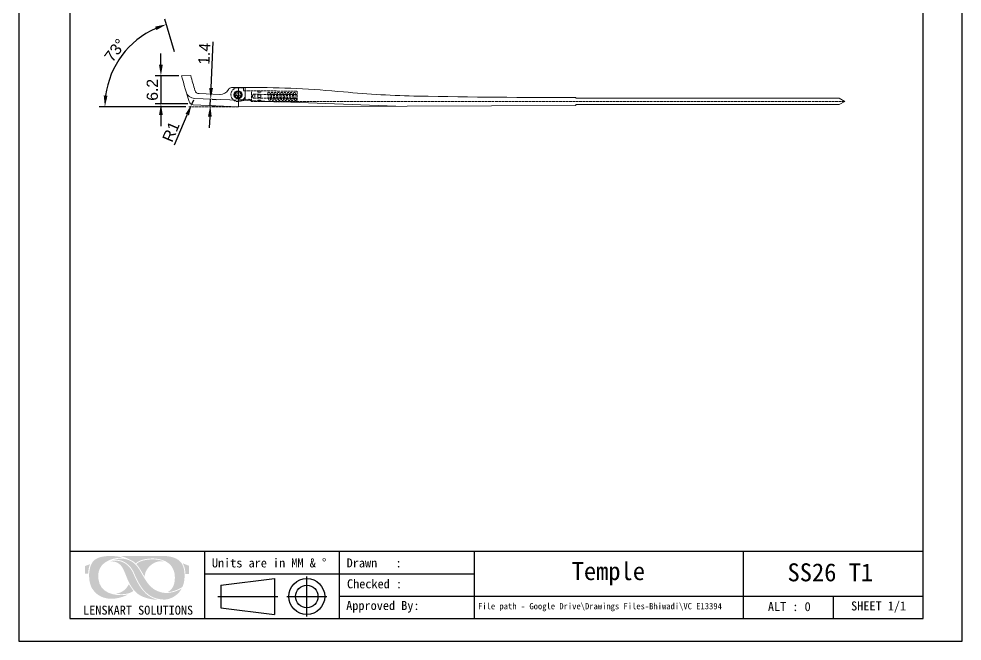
# Model space of a CAD drawing. Header units: millimetres. Extents: x 3697 to 3907, y 1275 to 1572.
# Drawn here: x 3696.9 to 3906.9, y 1275.4 to 1413.8 of the extents above; entities that cross this region are included whole.
import ezdxf

# ---------------------------------------------------------------- set-up
doc = ezdxf.new("R2010")
doc.units = ezdxf.units.MM
doc.linetypes.add('ACAD_ISO02W100', pattern=[15, 12, -3])
doc.layers.add('图框-线条', color=7, linetype='Continuous')
doc.layers.add('绘图层', color=7, linetype='Continuous', lineweight=15)
doc.styles.get("Standard").update_dxf_attribs({"font": 'arial.ttf'})
doc.styles.add('宋体', font='SimSun.ttf')
doc.styles.add('样式 1', font='romant.shx')
doc.dimstyles.new('ISO-25', dxfattribs={"dimtxt": 2.5, "dimasz": 2.5, "dimexe": 1.25, "dimexo": 0.625, "dimtad": 1, "dimtxsty": 'Standard', "dimcen": 2.5, "dimadec": 0, "dimazin": 0, "dimtfac": 1, "dimtmove": 0, "dimatfit": 3, "dimfxl": 1, "dimarcsym": 0})
doc.dimstyles.new('ISO-25$0', dxfattribs={"dimtxt": 2.5, "dimasz": 2.5, "dimexe": 0.5, "dimexo": 1, "dimgap": 1, "dimtad": 0, "dimtih": 1, "dimtoh": 1, "dimdec": 1, "dimzin": 10, "dimdsep": 46, "dimlunit": 6, "dimtxsty": '样式 1', "dimcen": 0, "dimclrd": 256, "dimclre": 256, "dimclrt": 7, "dimazin": 0, "dimtfac": 1, "dimtdec": 1, "dimtofl": 0, "dimtmove": 0, "dimatfit": 0, "dimfxl": 1, "dimtolj": 1, "dimtzin": 10, "dimarcsym": 0})

# ---------------------------------------------------------------- blocks, each defined once
blk = doc.blocks.new('*D40')
at = {"color": 0, "lineweight": -2, "transparency": 16777216}
for p, q in [((3739.69, 1398.43), (3740.16, 1408.72)), ((3739.51, 1394.53), (3739.58, 1395.94)), ((3739.86, 1394.52), (3740.76, 1394.48)), ((3739.92, 1395.92), (3740.83, 1395.88)), ((3739.4, 1392.04), (3739.29, 1389.54))]:
    blk.add_line(p, q, dxfattribs=at)
at = {"color": 0, "transparency": 16777216}
for points in [[(3739.27, 1398.45), (3740.11, 1398.41), (3739.58, 1395.94)], [(3738.98, 1392.05), (3739.82, 1392.02), (3739.51, 1394.53)]]:
    blk.add_solid(points, dxfattribs=at)
at = {"layer": 'Defpoints', "color": 0, "transparency": 16777216}
for p in [(3739.23, 1394.55), (3739.3, 1395.95), (3739.51, 1394.53)]:
    blk.add_point(p, dxfattribs=at)
at = {"color": 0, "transparency": 16777216, "insert": (3738.16, 1406.04), "char_height": 2.5, "attachment_point": 5, "rotation": 87.3875}
blk.add_mtext('\\A1;1.4', dxfattribs=at)
blk = doc.blocks.new('*D55')
at = {"color": 0, "lineweight": -2, "transparency": 16777216}
for p, q in [((3728.51, 1403.62), (3728.51, 1406.12)), ((3732.48, 1401.12), (3727.26, 1401.12)), ((3728.51, 1401.12), (3728.51, 1394.91)), ((3734.51, 1394.91), (3727.26, 1394.91)), ((3728.51, 1392.41), (3728.51, 1389.91))]:
    blk.add_line(p, q, dxfattribs=at)
at = {"color": 0, "transparency": 16777216}
for points in [[(3728.09, 1403.62), (3728.93, 1403.62), (3728.51, 1401.12)], [(3728.09, 1392.41), (3728.93, 1392.41), (3728.51, 1394.91)]]:
    blk.add_solid(points, dxfattribs=at)
at = {"layer": 'Defpoints', "color": 0, "transparency": 16777216}
for p in [(3733.11, 1401.12), (3728.51, 1394.91), (3735.13, 1394.91)]:
    blk.add_point(p, dxfattribs=at)
at = {"color": 0, "transparency": 16777216, "insert": (3726.61, 1398.02), "char_height": 2.5, "attachment_point": 5, "rotation": 90}
blk.add_mtext('\\A1;6.2', dxfattribs=at)
blk = doc.blocks.new('*D56')
at = {"color": 0, "lineweight": -2, "transparency": 16777216}
for p, q in [((3731.51, 1406.49), (3729.35, 1413.77)), ((3734.08, 1394.25), (3714.79, 1394.25))]:
    blk.add_line(p, q, dxfattribs=at)
blk.add_arc((3735.15, 1394.25), 19.11, 114.0465, 172.5002, dxfattribs=at)
at = {"color": 0, "transparency": 16777216}
for points in [[(3727.22, 1412.09), (3727.51, 1411.31), (3729.71, 1412.57)], [(3716.62, 1396.71), (3715.78, 1396.77), (3716.04, 1394.25)]]:
    blk.add_solid(points, dxfattribs=at)
at = {"layer": 'Defpoints', "color": 0, "transparency": 16777216}
for p in [(3722.6, 1408.66), (3731.69, 1405.89), (3733.11, 1401.12), (3734.71, 1394.25), (3745.75, 1394.25)]:
    blk.add_point(p, dxfattribs=at)
at = {"color": 0, "transparency": 16777216, "insert": (3718.31, 1406.81), "char_height": 2.5, "attachment_point": 5, "rotation": 53.2733}
blk.add_mtext('73°', dxfattribs=at)
blk = doc.blocks.new('*D38')
at = {"color": 0, "lineweight": -2, "transparency": 16777216}
for p, q in [((3735.74, 1395.71), (3735.35, 1394.79)), ((3731.52, 1385.77), (3734.37, 1392.49))]:
    blk.add_line(p, q, dxfattribs=at)
at = {"color": 0, "transparency": 16777216}
blk.add_solid([(3733.99, 1392.65), (3734.76, 1392.32), (3735.35, 1394.79)], dxfattribs=at)
at = {"layer": 'Defpoints', "color": 0, "transparency": 16777216}
for p in [(3735.35, 1394.79), (3735.74, 1395.71)]:
    blk.add_point(p, dxfattribs=at)
at = {"color": 0, "transparency": 16777216, "insert": (3730.73, 1388.71), "char_height": 2.5, "attachment_point": 5, "rotation": 66.948}
blk.add_mtext('R1', dxfattribs=at)
blk = doc.blocks.new('NLKNWLO')
at = {"color": 251, "linetype": 'ACAD_ISO02W100', "lineweight": 13, "ltscale": 0.05}
for p, q in [((2895.36, -1243.8), (2894.12, -1243.8)), ((2895.36, -1243.8), (2895.36, -1244.46)), ((2895.36, -1244.46), (2907.31, -1244.46)), ((2897.14, -1246.84), (2897.14, -1244.46)), ((2897.59, -1245.23), (2897.27, -1245.64)), ((2897.59, -1245.23), (2907.31, -1245.23)), ((2897.89, -1245.23), (2897.89, -1246.07)), ((2898.54, -1244.46), (2898.54, -1244.75)), ((2898.54, -1244.75), (2899.18, -1244.75)), ((2898.54, -1245.23), (2898.54, -1246.07)), ((2899.18, -1244.46), (2899.18, -1244.75)), ((2899.18, -1245.23), (2899.18, -1246.07)), ((2901.46, -1244.98), (2901.27, -1245.64)), ((2902.19, -1244.98), (2901.98, -1245.72)), ((2902.91, -1244.98), (2902.72, -1245.66)), ((2903.63, -1244.96), (2903.43, -1245.64)), ((2904.34, -1245.01), (2904.15, -1245.66)), ((2905.08, -1244.98), (2904.89, -1245.65)), ((2905.76, -1245.01), (2905.6, -1245.61)), ((2906.49, -1245.1), (2906.33, -1245.67)), ((2907.31, -1244.46), (2907.31, -1246.84)), ((2894.43, -1246.87), (2896.5, -1246.37)), ((2896.89, -1246.51), (2897.14, -1246.84)), ((2907.31, -1246.84), (2897.14, -1246.84)), ((2897.27, -1245.64), (2897.59, -1246.07)), ((2897.59, -1246.07), (2907.31, -1246.07)), ((2898.54, -1245.36), (2899.18, -1245.36)), ((2898.54, -1245.94), (2899.18, -1245.94)), ((2898.54, -1246.56), (2898.54, -1246.84)), ((2898.54, -1246.56), (2899.18, -1246.56)), ((2899.18, -1246.56), (2899.18, -1246.84)), ((2901.56, -1245.65), (2901.37, -1246.32)), ((2902.3, -1245.66), (2902.08, -1246.4)), ((2903.01, -1245.65), (2902.82, -1246.34)), ((2903.73, -1245.64), (2903.54, -1246.32)), ((2904.44, -1245.69), (2904.26, -1246.34)), ((2905.13, -1245.83), (2904.94, -1246.5)), ((2905.87, -1245.68), (2905.7, -1246.29)), ((2906.6, -1245.77), (2906.44, -1246.34))]:
    blk.add_line(p, q, dxfattribs=at)
for points in [[(2900.96, -1246.37, 0.905334), (2901.38, -1246.35, 0.049685), (2901.38, -1246.35), (2901.15, -1244.86, 0.111512), (2901.15, -1244.85, 0.738957), (2900.75, -1244.98)], [(2901.67, -1246.37, 0.905334), (2902.09, -1246.35, 0.049685), (2902.09, -1246.35), (2901.86, -1244.86, 0.111512), (2901.86, -1244.85, 0.738957), (2901.46, -1244.98)], [(2902.4, -1246.37, 0.905334), (2902.82, -1246.35, 0.049685), (2902.82, -1246.35), (2902.59, -1244.86, 0.111512), (2902.59, -1244.85, 0.738957), (2902.19, -1244.98)], [(2903.12, -1246.37, 0.905334), (2903.54, -1246.35, 0.049685), (2903.54, -1246.35), (2903.31, -1244.86, 0.111512), (2903.31, -1244.85, 0.738957), (2902.91, -1244.98)], [(2903.84, -1246.37, 0.905334), (2904.26, -1246.35, 0.049685), (2904.26, -1246.35), (2904.03, -1244.86, 0.111512), (2904.03, -1244.85, 0.738957), (2903.63, -1244.98)], [(2904.54, -1246.37, 0.905334), (2904.96, -1246.35, 0.049685), (2904.96, -1246.35), (2904.73, -1244.86, 0.111512), (2904.73, -1244.85, 0.738957), (2904.33, -1244.98)], [(2905.29, -1246.37, 0.905334), (2905.71, -1246.35, 0.049685), (2905.71, -1246.35), (2905.48, -1244.86, 0.111512), (2905.48, -1244.85, 0.738957), (2905.08, -1244.98)], [(2905.97, -1246.37, 0.905334), (2906.39, -1246.35, 0.049685), (2906.39, -1246.35), (2906.17, -1244.86, 0.111512), (2906.16, -1244.85, 0.738957), (2905.76, -1244.98)], [(2906.69, -1246.37, 0.905334), (2907.11, -1246.35, 0.049685), (2907.11, -1246.35), (2906.88, -1244.86, 0.111512), (2906.88, -1244.85, 0.738957), (2906.48, -1244.98)]]:
    blk.add_lwpolyline(points, format="xyb", close=True, dxfattribs=at)
blk.add_circle((2894.12, -1245.37), 0.701, dxfattribs=at)
for centre, radius, start, end in [((2894.1, -1245.35), 1.55, 89.2792, 282.1734), ((2896.59, -1246.75), 0.384, 37.0832, 103.4897)]:
    blk.add_arc(centre, radius, start, end, dxfattribs=at)

msp = doc.modelspace()

# ---------------------------------------------------------------- hatches: boundary and pattern name
at = {"layer": '图框-线条', "lineweight": 0, "ltscale": 0.1}
h = msp.add_hatch(color=252, dxfattribs=at)
edge = h.paths.add_edge_path()
edge.add_spline(control_points=[(3711.59, 1292.06), (3711.59, 1292.06), (3711.59, 1290.35), (3711.59, 1290.35), (3711.59, 1290.35), (3711.59, 1290.35), (3712.3, 1290.35), (3712.3, 1290.35), (3712.3, 1290.35), (3712.36, 1290.75), (3712.36, 1291.1), (3712.44, 1291.5), (3712.44, 1291.5), (3712.51, 1291.85), (3712.62, 1292.2), (3712.74, 1292.5), (3712.74, 1292.5), (3712.74, 1292.5), (3711.59, 1292.06), (3711.59, 1292.06)], knot_values=[0, 0, 0, 0, 0.166667, 0.166667, 0.166667, 0.166667, 0.333333, 0.333333, 0.333333, 0.333333, 0.5, 0.5, 0.5, 0.5, 0.666667, 0.666667, 0.666667, 0.666667, 1, 1, 1, 1], degree=3, periodic=0)
edge = h.paths.add_edge_path()
edge.add_spline(control_points=[(3733.99, 1290.28), (3733.99, 1290.28), (3734.8, 1290.27), (3734.8, 1290.27), (3734.8, 1290.27), (3734.8, 1290.27), (3734.8, 1292.12), (3734.8, 1292.12), (3734.8, 1292.12), (3734.8, 1292.12), (3733.39, 1292.68), (3733.39, 1292.68), (3733.39, 1292.68), (3733.53, 1292.33), (3733.7, 1292.07), (3733.81, 1291.62), (3733.81, 1291.62), (3733.92, 1291.16), (3733.95, 1290.76), (3733.99, 1290.28)], knot_values=[0, 0, 0, 0, 0.166667, 0.166667, 0.166667, 0.166667, 0.333333, 0.333333, 0.333333, 0.333333, 0.5, 0.5, 0.5, 0.5, 0.666667, 0.666667, 0.666667, 0.666667, 1, 1, 1, 1], degree=3, periodic=0)
edge = h.paths.add_edge_path(flags=17)
edge.add_spline(control_points=[(3718.51, 1285.93), (3718.64, 1285.83), (3719.47, 1285.81), (3719.61, 1285.81), (3719.61, 1285.81), (3720.49, 1285.78), (3721.81, 1285.99), (3722.38, 1286.55), (3722.38, 1286.55), (3722.33, 1286.63), (3722.3, 1286.66), (3722.24, 1286.73), (3722.24, 1286.73), (3722.24, 1286.73), (3721.38, 1288.02), (3721.38, 1288.02), (3721.38, 1288.02), (3721.16, 1287.76), (3721.07, 1287.27), (3720.27, 1286.65), (3720.27, 1286.65), (3719.8, 1286.29), (3719.24, 1286.03), (3718.51, 1285.93)], knot_values=[0, 0, 0, 0, 0.142857, 0.142857, 0.142857, 0.142857, 0.285714, 0.285714, 0.285714, 0.285714, 0.428571, 0.428571, 0.428571, 0.428571, 0.571429, 0.571429, 0.571429, 0.571429, 0.714286, 0.714286, 0.714286, 0.714286, 1, 1, 1, 1], degree=3, periodic=0)
edge = h.paths.add_edge_path(flags=17)
edge.add_spline(control_points=[(3723.06, 1292.51), (3723.11, 1292.43), (3723.12, 1292.44), (3723.18, 1292.36), (3723.18, 1292.36), (3723.83, 1291.62), (3724.76, 1289.83), (3724.88, 1289.71), (3724.88, 1289.71), (3724.94, 1291.21), (3726.19, 1292.51), (3727.43, 1292.95), (3727.43, 1292.95), (3728.08, 1293.17), (3728.42, 1293.18), (3729.15, 1293.11), (3729.15, 1293.11), (3728.91, 1293.31), (3727.9, 1293.47), (3727.65, 1293.5), (3727.65, 1293.5), (3726.44, 1293.64), (3724.68, 1293.52), (3723.6, 1292.92), (3723.6, 1292.92), (3723.43, 1292.83), (3723.12, 1292.63), (3723.06, 1292.51)], knot_values=[0, 0, 0, 0, 0.125, 0.125, 0.125, 0.125, 0.25, 0.25, 0.25, 0.25, 0.375, 0.375, 0.375, 0.375, 0.5, 0.5, 0.5, 0.5, 0.625, 0.625, 0.625, 0.625, 0.75, 0.75, 0.75, 0.75, 1, 1, 1, 1], degree=3, periodic=0)
edge = h.paths.add_edge_path()
edge.add_spline(control_points=[(3722.48, 1290.16), (3722.07, 1291.07), (3721.95, 1291.33), (3721.31, 1292.02), (3721.31, 1292.02), (3720.43, 1292.96), (3719.09, 1293.43), (3717.76, 1293.25), (3717.76, 1293.25), (3717.67, 1293.24), (3717.6, 1293.23), (3717.51, 1293.21), (3717.51, 1293.21), (3717.51, 1293.21), (3717.28, 1293.14), (3717.28, 1293.14), (3717.28, 1293.14), (3718.05, 1293.1), (3718.64, 1292.99), (3719.15, 1292.61), (3719.15, 1292.61), (3719.66, 1292.22), (3719.85, 1291.92), (3720.18, 1291.26), (3720.18, 1291.26), (3720.71, 1290.17), (3721.06, 1288.96), (3721.66, 1287.96), (3721.66, 1287.96), (3722.29, 1286.89), (3722.9, 1286.11), (3723.96, 1285.49), (3723.96, 1285.49), (3724.82, 1285), (3726.61, 1284.53), (3727.79, 1284.57), (3727.79, 1284.57), (3727.66, 1284.64), (3727.48, 1284.66), (3727.32, 1284.71), (3727.32, 1284.71), (3725.11, 1285.39), (3723.83, 1287.26), (3722.86, 1289.32), (3722.86, 1289.32), (3722.73, 1289.6), (3722.6, 1289.87), (3722.48, 1290.16)], knot_values=[0, 0, 0, 0, 0.076923, 0.076923, 0.076923, 0.076923, 0.153846, 0.153846, 0.153846, 0.153846, 0.230769, 0.230769, 0.230769, 0.230769, 0.307692, 0.307692, 0.307692, 0.307692, 0.384615, 0.384615, 0.384615, 0.384615, 0.461538, 0.461538, 0.461538, 0.461538, 0.538462, 0.538462, 0.538462, 0.538462, 0.615385, 0.615385, 0.615385, 0.615385, 0.692308, 0.692308, 0.692308, 0.692308, 0.769231, 0.769231, 0.769231, 0.769231, 0.846154, 0.846154, 0.846154, 0.846154, 1, 1, 1, 1], degree=3, periodic=0)
edge = h.paths.add_edge_path()
edge.add_spline(control_points=[(3733.1, 1287.01), (3733.07, 1287.01), (3732.25, 1286.62), (3732.08, 1286.55), (3732.08, 1286.55), (3731.73, 1286.41), (3731.31, 1286.29), (3730.92, 1286.21), (3730.92, 1286.21), (3729.94, 1286.02), (3729.23, 1286.03), (3728.3, 1286.3), (3728.3, 1286.3), (3726.71, 1286.76), (3725.79, 1287.87), (3725.04, 1289.03), (3725.04, 1289.03), (3723.72, 1291.08), (3723.19, 1293.07), (3720.64, 1293.62), (3720.64, 1293.62), (3720.21, 1293.71), (3719.7, 1293.74), (3719.24, 1293.71), (3719.24, 1293.71), (3718.94, 1293.68), (3718.22, 1293.61), (3718, 1293.48), (3718, 1293.48), (3719.12, 1293.51), (3720, 1293.29), (3720.79, 1292.72), (3720.79, 1292.72), (3722.45, 1291.53), (3722.5, 1290.29), (3723.36, 1288.75), (3723.36, 1288.75), (3723.78, 1288.01), (3724.08, 1287.43), (3724.65, 1286.76), (3724.65, 1286.76), (3725.84, 1285.38), (3727.1, 1284.76), (3729.04, 1284.62), (3729.04, 1284.62), (3729.98, 1284.55), (3730.92, 1284.96), (3731.54, 1285.35), (3731.54, 1285.35), (3731.97, 1285.62), (3732.31, 1285.96), (3732.63, 1286.32), (3732.63, 1286.32), (3732.79, 1286.52), (3732.97, 1286.8), (3733.1, 1287.01)], knot_values=[0, 0, 0, 0, 0.066667, 0.066667, 0.066667, 0.066667, 0.133333, 0.133333, 0.133333, 0.133333, 0.2, 0.2, 0.2, 0.2, 0.266667, 0.266667, 0.266667, 0.266667, 0.333333, 0.333333, 0.333333, 0.333333, 0.4, 0.4, 0.4, 0.4, 0.466667, 0.466667, 0.466667, 0.466667, 0.533333, 0.533333, 0.533333, 0.533333, 0.6, 0.6, 0.6, 0.6, 0.666667, 0.666667, 0.666667, 0.666667, 0.733333, 0.733333, 0.733333, 0.733333, 0.8, 0.8, 0.8, 0.8, 0.866667, 0.866667, 0.866667, 0.866667, 1, 1, 1, 1], degree=3, periodic=0)
edge = h.paths.add_edge_path()
edge.add_spline(control_points=[(3722.91, 1292.67), (3723.47, 1293.1), (3723.63, 1293.24), (3724.45, 1293.47), (3724.45, 1293.47), (3726.32, 1294), (3728.73, 1293.86), (3730.2, 1292.71), (3730.2, 1292.71), (3731, 1292.08), (3731.66, 1290.97), (3731.62, 1289.42), (3731.62, 1289.42), (3731.59, 1288.28), (3731.31, 1287.17), (3730.4, 1286.51), (3730.4, 1286.51), (3730.34, 1286.47), (3730.1, 1286.32), (3730.04, 1286.3), (3730.04, 1286.3), (3730.93, 1286.24), (3732.32, 1286.85), (3733.06, 1287.26), (3733.06, 1287.26), (3733.33, 1287.42), (3733.31, 1287.39), (3733.42, 1287.71), (3733.42, 1287.71), (3733.89, 1288.98), (3733.9, 1290.73), (3733.48, 1291.95), (3733.48, 1291.95), (3733.29, 1292.52), (3733.07, 1292.81), (3732.7, 1293.18), (3732.7, 1293.18), (3731.94, 1293.94), (3730.43, 1294.3), (3729.34, 1294.3), (3729.34, 1294.3), (3726.12, 1294.29), (3722.81, 1294.33), (3719.6, 1294.3), (3719.6, 1294.3), (3719.84, 1294.19), (3720.25, 1294.1), (3720.52, 1294), (3720.52, 1294), (3720.79, 1293.9), (3721.97, 1293.35), (3722.2, 1293.21), (3722.2, 1293.21), (3722.52, 1293.01), (3722.85, 1292.7), (3722.91, 1292.67)], knot_values=[0, 0, 0, 0, 0.066667, 0.066667, 0.066667, 0.066667, 0.133333, 0.133333, 0.133333, 0.133333, 0.2, 0.2, 0.2, 0.2, 0.266667, 0.266667, 0.266667, 0.266667, 0.333333, 0.333333, 0.333333, 0.333333, 0.4, 0.4, 0.4, 0.4, 0.466667, 0.466667, 0.466667, 0.466667, 0.533333, 0.533333, 0.533333, 0.533333, 0.6, 0.6, 0.6, 0.6, 0.666667, 0.666667, 0.666667, 0.666667, 0.733333, 0.733333, 0.733333, 0.733333, 0.8, 0.8, 0.8, 0.8, 0.866667, 0.866667, 0.866667, 0.866667, 1, 1, 1, 1], degree=3, periodic=0)
edge = h.paths.add_edge_path()
edge.add_spline(control_points=[(3721.12, 1285.72), (3720.99, 1285.72), (3720.72, 1285.66), (3720.56, 1285.65), (3720.56, 1285.65), (3717.99, 1285.41), (3714.95, 1286.08), (3714.59, 1289.23), (3714.59, 1289.23), (3714.41, 1290.69), (3714.87, 1292.02), (3716.05, 1292.83), (3716.05, 1292.83), (3717.22, 1293.63), (3718.4, 1293.95), (3720.13, 1293.9), (3720.13, 1293.9), (3720.13, 1293.9), (3719.43, 1294.1), (3719.43, 1294.1), (3719.43, 1294.1), (3717.9, 1294.42), (3715.61, 1294.44), (3714.27, 1293.76), (3714.27, 1293.76), (3713.5, 1293.38), (3713.08, 1292.82), (3712.79, 1291.87), (3712.79, 1291.87), (3712.29, 1290.25), (3712.43, 1287.75), (3713.65, 1286.47), (3713.65, 1286.47), (3713.81, 1286.3), (3713.88, 1286.19), (3714.06, 1286.04), (3714.06, 1286.04), (3714.25, 1285.89), (3714.29, 1285.84), (3714.53, 1285.67), (3714.53, 1285.67), (3716.11, 1284.55), (3718.16, 1284.61), (3719.96, 1285.22), (3719.96, 1285.22), (3720.17, 1285.29), (3720.38, 1285.37), (3720.57, 1285.45), (3720.57, 1285.45), (3720.69, 1285.51), (3721.06, 1285.7), (3721.12, 1285.72)], knot_values=[0, 0, 0, 0, 0.071429, 0.071429, 0.071429, 0.071429, 0.142857, 0.142857, 0.142857, 0.142857, 0.214286, 0.214286, 0.214286, 0.214286, 0.285714, 0.285714, 0.285714, 0.285714, 0.357143, 0.357143, 0.357143, 0.357143, 0.428571, 0.428571, 0.428571, 0.428571, 0.5, 0.5, 0.5, 0.5, 0.571429, 0.571429, 0.571429, 0.571429, 0.642857, 0.642857, 0.642857, 0.642857, 0.714286, 0.714286, 0.714286, 0.714286, 0.785714, 0.785714, 0.785714, 0.785714, 0.857143, 0.857143, 0.857143, 0.857143, 1, 1, 1, 1], degree=3, periodic=0)

# ---------------------------------------------------------------- linework, layer by layer
for p, q in [((3708.23, 1567.37), (3708.23, 1280.37)), ((3898.23, 1280.37), (3898.23, 1567.37)), ((3708.23, 1295.37), (3898.23, 1295.37)), ((3738.23, 1295.37), (3738.23, 1280.37)), ((3768.23, 1295.37), (3768.23, 1280.37)), ((3798.23, 1295.37), (3798.23, 1280.37)), ((3858.23, 1280.37), (3858.23, 1295.37)), ((3738.23, 1290.37), (3798.23, 1290.37)), ((3760.98, 1280.87), (3760.98, 1289.75)), ((3741.83, 1287.81), (3753.83, 1289.31)), ((3741.83, 1287.81), (3741.83, 1282.81)), ((3753.83, 1289.31), (3753.83, 1281.31)), ((3741.17, 1285.31), (3754.56, 1285.31)), ((3756.53, 1285.31), (3765.42, 1285.31)), ((3768.23, 1285.37), (3898.23, 1285.37)), ((3878.23, 1280.37), (3878.23, 1285.37)), ((3741.83, 1282.81), (3753.83, 1281.31)), ((3708.23, 1280.37), (3898.23, 1280.37))]:
    msp.add_line(p, q)
at = {"lineweight": 13}
for p, q in [((3735.14, 1401.19), (3733.11, 1401.12)), ((3747.24, 1398.55), (3744.24, 1398.53)), ((3744.78, 1397.08), (3744.77, 1397.08)), ((3744.79, 1396.78), (3744.78, 1396.78)), ((3745.52, 1397.07), (3744.99, 1397.05)), ((3745.53, 1396.77), (3745, 1396.75)), ((3745.49, 1397.82), (3745.52, 1397.07)), ((3745.53, 1396.77), (3745.56, 1396.02)), ((3745.75, 1395.82), (3745.75, 1398.54)), ((3745.79, 1397.83), (3745.82, 1397.08)), ((3746.35, 1397.1), (3745.82, 1397.08)), ((3746.36, 1396.8), (3745.83, 1396.78)), ((3745.83, 1396.78), (3745.86, 1396.03)), ((3746.57, 1397.14), (3746.56, 1397.14)), ((3746.58, 1396.84), (3746.57, 1396.84)), ((3747.24, 1396.61), (3747.24, 1398.55)), ((3747.25, 1395.76), (3747.25, 1398.55)), ((3747.25, 1398.55), (3748.28, 1398.55)), ((3745.75, 1394.25), (3745.75, 1395.84)), ((3746.4, 1395.81), (3745.75, 1395.84)), ((3745.75, 1395.69), (3780.79, 1394.37)), ((3820.85, 1394.56), (3745.75, 1394.25)), ((3820.9, 1396.26), (3820.9, 1396.18)), ((3820.9, 1394.73), (3820.9, 1394.61)), ((3879.54, 1396.13), (3820.95, 1396.13)), ((3820.95, 1394.78), (3879.54, 1394.78)), ((3879.54, 1396.13), (3880.74, 1395.46)), ((3880.74, 1395.46), (3879.54, 1394.78))]:
    msp.add_line(p, q, dxfattribs=at)
at = {"color": 0, "lineweight": 13}
for p, q in [((3741.66, 1396.98), (3737.02, 1397.17)), ((3735.7, 1394.71), (3745.75, 1394.25)), ((3735.98, 1396.08), (3745.75, 1395.69)), ((3745.75, 1395.82), (3747.25, 1395.76))]:
    msp.add_line(p, q, dxfattribs=at)
at = {"color": 251, "linetype": 'ACAD_ISO02W100', "lineweight": 13, "ltscale": 0.05}
for p, q in [((3880.74, 1395.46), (3751.03, 1395.46)), ((3745.75, 1394.25), (3734.71, 1394.25))]:
    msp.add_line(p, q, dxfattribs=at)
msp.add_lwpolyline([(3696.89, 1275.37), (3906.89, 1275.37), (3906.89, 1572.37), (3696.89, 1572.37)], close=True)
at = {"lineweight": 13}
for radius in [0.9, 0.7]:
    msp.add_circle((3745.68, 1396.92), radius, dxfattribs=at)
for radius in [4, 2.5]:
    msp.add_circle((3760.98, 1285.31), radius)
at = {"color": 0, "lineweight": 13}
for centre, radius, start, end in [((3897.19, 1446.37), 170.21, 195.4159, 197.4212), ((3897.19, 1446.37), 168.23, 195.5768, 196.7502), ((3736.06, 1398.08), 2, 196.6816, 267.6774), ((3737.06, 1398.17), 1, 196.7502, 267.6774), ((3735.74, 1395.71), 1, 197.4212, 267.3768)]:
    msp.add_arc(centre, radius, start, end, dxfattribs=at)
at = {"lineweight": 13}
for centre, radius, start, end in [((3741.75, 1398.98), 2, 267.6774, 333.439), ((3744.25, 1397.73), 0.8, 90.4356, 153.439), ((3746.44, 1396.61), 0.8, 267.6774, 0), ((3748.32, 1177.36), 221.19, 84.5913, 90.0101), ((3790.1, 1618.58), 222, 264.5913, 268.9013), ((3818.36, 3092.09), 1695.78, 268.9013, 270.08423), ((3820.85, 1396.26), 0.05, 360, 90.0842), ((3820.85, 1394.61), 0.05, 270.2383, 360), ((3820.95, 1396.18), 0.05, 180, 270), ((3820.95, 1394.73), 0.05, 90, 180)]:
    msp.add_arc(centre, radius, start, end, dxfattribs=at)

# ---------------------------------------------------------------- block references
at = {"color": 6, "rotation": 359.4929412947241}
msp.add_blockref('NLKNWLO', (862.69, 2667.86), dxfattribs=at)

# ---------------------------------------------------------------- texts
at = {"layer": '绘图层', "color": 7, "linetype": 'ByBlock', "lineweight": 9, "attachment_point": 5, "style": '宋体'}
for s, insert, char_height, width in [('\\pxql;{\\fNSimSun|b0|i0|c0|p49;Units are in MM & %%D}', (3755.13, 1292.75), 2, 30.5443), ('\\pxql;{\\fNSimSun|b0|i0|c0|p49;Drawn   : }', (3785.13, 1292.75), 2, 30.5443), ('{\\fNSimSun|b0|i0|c0|p49;Temple}', (3828.12, 1290.37), 4, 58.2869), ('{\\fNSimSun|b0|i0|c0|p49;SS26 T1}', (3877.54, 1290.64), 4, 58.2869), ('\\pxql;{\\fNSimSun|b0|i0|c0|p49;Checked : }', (3781.39, 1288.1), 2, 22.9015), ('{\\fSimSun|b0|i0|c134|p2;LENSKART SOLUTIONS}', (3723.43, 1282.24), 2, 58.9745), ('\\pxql;{\\fNSimSun|b0|i0|c0|p49;Approved By:}', (3781.21, 1283), 2, 22.9015), ('\\pxql;{\\fNSimSun|b0|i0|c0|p49;File path - Google Drive\\\\Drawings Files-Bhiwadi\\\\VC E13394}', (3844.06, 1282.92), 1.4, 89.89), ('{\\fNSimSun|b0|i0|c0|p49;ALT : 0}', (3868.41, 1283.03), 2, 17.2791), ('{\\fNSimSun|b0|i0|c0|p49;SHEET 1/1}', (3888.29, 1282.95), 2, 17.2791)]:
    msp.add_mtext(s, dxfattribs=dict(at, insert=insert, char_height=char_height, width=width))

# ---------------------------------------------------------------- dimensions: what is measured, and where the dimension line sits
dim = msp.add_angular_dim_2l(base=(3722.6, 1408.66), line1=((3745.75, 1394.25), (3734.71, 1394.25)), line2=((3733.11, 1401.12), (3731.69, 1405.89)), dimstyle='ISO-25', override={"dimdec": 1})
dim.commit()
dim.dimension.update_dxf_attribs({"geometry": '*D56', "text_midpoint": (3718.31, 1406.81)})
for base, p1, p2, angle, picture, middle, dimtype in [((3739.51, 1394.53), (3739.3, 1395.95), (3739.23, 1394.55), 267.3875, '*D40', (3740.03, 1405.95), 161), ((3728.51, 1394.91), (3733.11, 1401.12), (3735.13, 1394.91), 90, '*D55', (3728.51, 1398.02), 160)]:
    dim = msp.add_linear_dim(base=base, p1=p1, p2=p2, angle=angle, dimstyle='ISO-25$0', override={"dimasz": 2.5, "dimexe": 1.25, "dimexo": 0.625, "dimgap": 0.625, "dimtad": 1, "dimtih": 0, "dimtoh": 0, "dimzin": 8, "dimdsep": 44, "dimtxsty": 'Standard', "dimcen": 2.5, "dimclrd": 0, "dimclre": 0, "dimclrt": 0, "dimtdec": 2, "dimtofl": 1, "dimatfit": 3})
    dim.commit()
    dim.dimension.update_dxf_attribs({"geometry": picture, "text_midpoint": middle, "dimtype": dimtype})
dim = msp.add_radius_dim(center=(3735.74, 1395.71), mpoint=(3735.35, 1394.79), dimstyle='ISO-25', override={"dimdec": 1})
dim.commit()
dim.dimension.update_dxf_attribs({"geometry": '*D38', "text_midpoint": (3730.73, 1388.71)})

doc.saveas('drawing.dxf')
